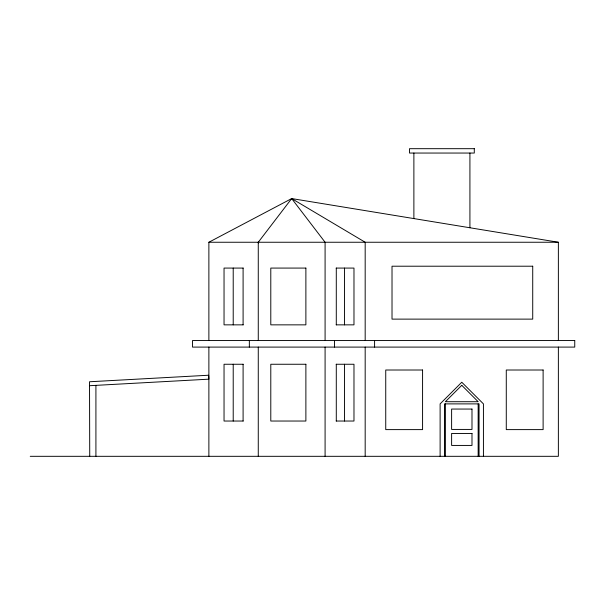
<?xml version="1.0" encoding="UTF-8"?>
<svg xmlns="http://www.w3.org/2000/svg" width="605" height="605" viewBox="0 0 605 605"><rect width="100%" height="100%" fill="white"/><g stroke="black" fill="none" stroke-linecap="round" stroke-linejoin="round"><path stroke-width="0.91" d="M258.267 340.547L258.267 242.25L291.678 198.569L558.37 242.25L558.37 340.547M208.876 340.547L208.876 242.25L291.678 198.569L365.178 242.25L365.178 340.547M89.737 385.703L208.876 379.169L208.657 375.229L89.525 381.763L89.737 456.314M208.876 242.25L558.37 242.25M243.195 268.076L224.039 268.076L224.039 324.855L243.195 324.855M336.168 268.076L353.978 268.076L353.978 324.855L336.168 324.855M243.195 364.255L224.039 364.255L224.039 421.035L243.195 421.035M336.168 364.255L353.978 364.255L353.978 421.035L336.168 421.035M30.25 456.314L558.37 456.314L558.37 347.096M291.678 198.569L325.089 242.25L325.089 340.547M258.267 242.25L258.645 242.93M483.433 456.314L483.433 403.89L461.774 382.239L440.115 403.89L440.115 456.314M479.062 456.314L479.062 403.89L444.486 403.89L444.486 456.314M478.154 403.89L478.154 456.314M469.919 153.05L469.919 227.76M445.393 403.89L445.393 456.314M413.88 153.05L413.88 218.587M374.586 340.547L374.586 347.096M365.178 347.096L365.178 456.314M344.548 268.076L344.548 324.855M344.548 364.255L344.548 421.035M336.289 268.076L336.289 324.855M336.289 364.255L336.289 421.035M334.489 340.547L334.489 347.096M325.089 347.096L325.089 456.314M258.267 347.096L258.267 456.314M249.351 340.547L249.351 347.096M243.097 268.076L243.097 324.855M243.097 364.255L243.097 421.035M233.212 268.076L233.212 324.855M233.212 364.255L233.212 421.035M208.876 347.096L208.876 456.314M95.915 385.362L95.915 456.314M461.774 385.325L445.393 401.705L478.154 401.705L461.774 385.325M474.29 148.686L409.509 148.686L409.509 153.05L474.29 153.05L474.29 148.686M532.725 266.208L392.017 266.208L392.017 319.122L532.725 319.122L532.725 266.208M305.88 268.076L270.79 268.076L270.79 324.855L305.88 324.855L305.88 268.076M574.75 340.547L192.496 340.547L192.496 347.096L574.75 347.096L574.75 340.547M305.88 364.255L270.79 364.255L270.79 421.035L305.88 421.035L305.88 364.255M422.577 370.01L385.74 370.01L385.74 429.611L422.577 429.611L422.577 370.01M543.116 370.01L506.279 370.01L506.279 429.611L543.116 429.611L543.116 370.01M471.991 409.056L451.617 409.056L451.617 429.429L471.991 429.429L471.991 409.056M471.991 433.452L451.617 433.452L451.617 445.431L471.991 445.431L471.991 433.452"/></g></svg>
